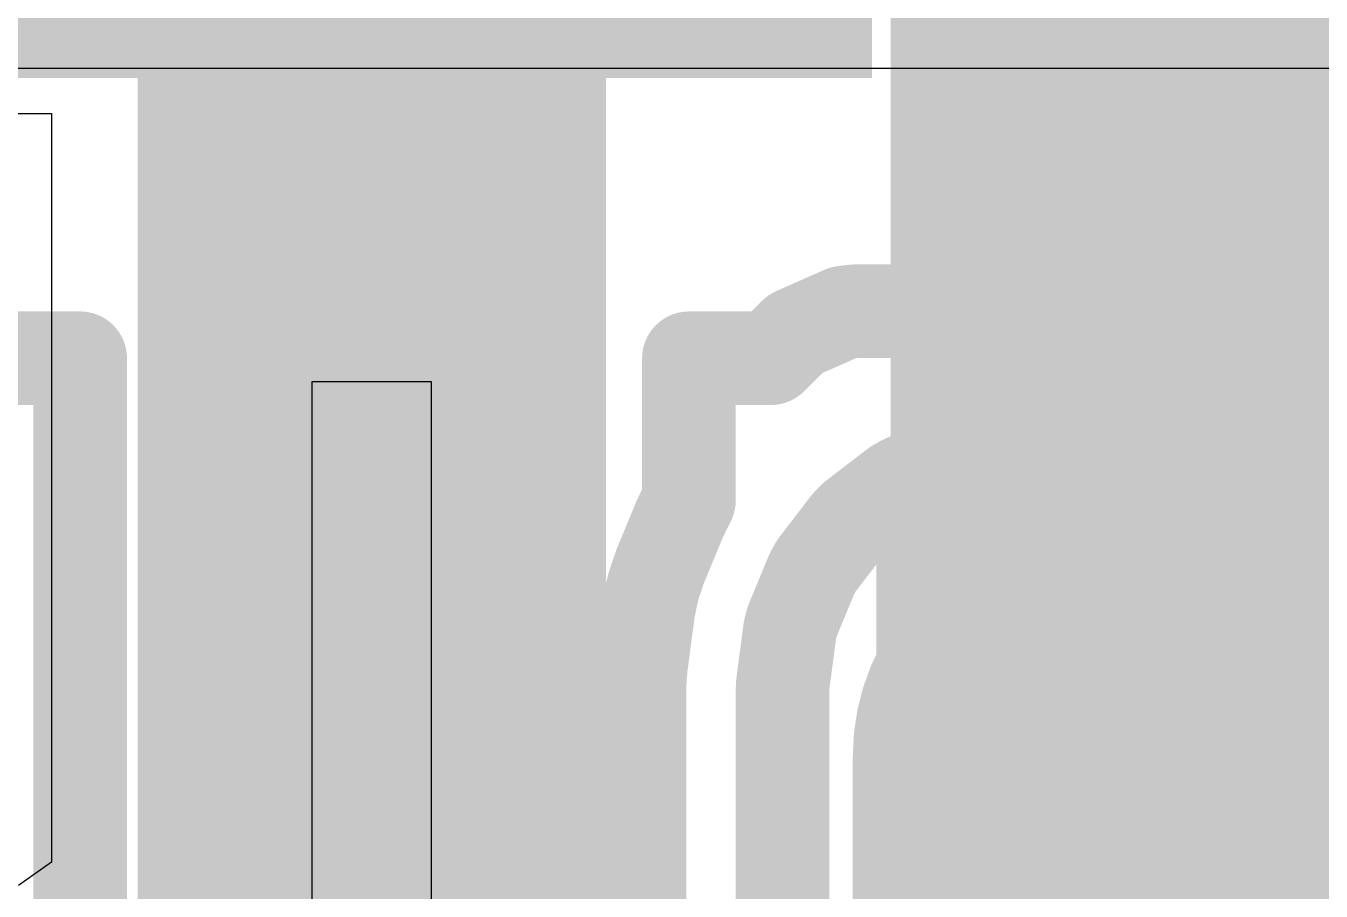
# Model space of a CAD drawing. Header units: inches. Extents: x 0 to 12.4, y -0.6 to 2.2.
# Drawn here: x 0.2268 to 0.3357, y 1.4125 to 1.4853 of the extents above; entities that cross this region are included whole.
import ezdxf

# ---------------------------------------------------------------- set-up
doc = ezdxf.new("R2010")
doc.units = ezdxf.units.IN
doc.header["$MEASUREMENT"] = 0
for name, color, linetype in [('Bottom Layer', 5, 'Continuous'), ('Dimension', 6, 'Continuous'), ('Top Layer', 1, 'Continuous'), ('Top Paste', 8, 'Continuous'), ('Top Solder', 216, 'Continuous')]:
    doc.layers.add(name, color=color, linetype=linetype)

# ---------------------------------------------------------------- blocks, each defined once
blk = doc.blocks.new('SOT_89_3_16')
at = {"layer": 'Top Layer'}
for points in [[(-0.0380512, 0.10423225), (0.0380512, 0.10423225), (0.0380512, -0.01505905), (-0.0380512, -0.01505905)], [(-0.0114173, -0.0105315), (0.0114173, -0.0105315), (0.0114173, -0.0786417), (-0.0114173, -0.0786417)], [(0.0476378, -0.0105315), (0.0704724, -0.0105315), (0.0704724, -0.0786417), (0.0476378, -0.0786417)]]:
    blk.add_hatch(color=1, dxfattribs=at).paths.add_polyline_path(points)
at = {"layer": 'Top Paste'}
for points in [[(-0.0380512, 0.10423225), (0.0380512, 0.10423225), (0.0380512, -0.01505905), (-0.0380512, -0.01505905)], [(-0.0114173, -0.0105315), (0.0114173, -0.0105315), (0.0114173, -0.0786417), (-0.0114173, -0.0786417)], [(0.0476378, -0.0105315), (0.0704724, -0.0105315), (0.0704724, -0.0786417), (0.0476378, -0.0786417)]]:
    blk.add_hatch(color=8, dxfattribs=at).paths.add_polyline_path(points)
at = {"layer": 'Top Solder'}
for points in [[(-0.0420512, 0.10823225), (0.0420512, 0.10823225), (0.0420512, -0.01905905), (-0.0420512, -0.01905905)], [(-0.0154173, -0.0065315), (0.0154173, -0.0065315), (0.0154173, -0.0826417), (-0.0154173, -0.0826417)], [(0.0436378, -0.0065315), (0.0744724, -0.0065315), (0.0744724, -0.0826417), (0.0436378, -0.0826417)]]:
    blk.add_hatch(color=216, dxfattribs=at).paths.add_polyline_path(points)

msp = doc.modelspace()

# ---------------------------------------------------------------- hatches: boundary and pattern name
at = {"layer": 'Dimension'}
msp.add_hatch(color=6, dxfattribs=at).paths.add_polyline_path([(0.29832095, 1.44948485), (0.33375405, 1.44948485), (0.33375405, 1.39830375), (0.29832095, 1.39830375)])
msp.add_hatch(color=6, dxfattribs=at).paths.add_polyline_path([(0.29832095, 1.44948485), (0.33375405, 1.44948485), (0.33375405, 1.39830375), (0.29832095, 1.39830375)])
at = {"layer": 'Top Layer'}
for points in [[(0.305, 1.432), (0.716, 1.432), (0.716, 1.491), (0.305, 1.491)], [(0.305, 1.303), (0.374, 1.303), (0.374, 1.491), (0.305, 1.491)]]:
    msp.add_hatch(color=1, dxfattribs=at).paths.add_polyline_path(points)

# ---------------------------------------------------------------- linework, layer by layer
at = {"layer": 'Bottom Layer'}
msp.add_line((0.05, 1.4817409), (0.4138629, 1.4817409), dxfattribs=at)
at = {"layer": 'Dimension'}
for points in [[(0.2917662, 1.4595232, 0.007874, 0.007874, 0), (0.295365, 1.4611122, 0.007874, 0.007874, 0)], [(0.295365, 1.4611122, 0.007874, 0.007874, 0), (0.2953651, 1.4611123, 0.007874, 0.007874, 0)], [(0.2953651, 1.4611123, 0.007874, 0.007874, 0), (0.2955655, 1.4612007, 0.007874, 0.007874, 0)], [(0.2955655, 1.4612007, 0.007874, 0.007874, 0), (0.295783, 1.461226, 0.007874, 0.007874, 0)], [(0.295783, 1.461226, 0.007874, 0.007874, 0), (0.2957832, 1.461226, 0.007874, 0.007874, 0)], [(0.2957832, 1.461226, 0.007874, 0.007874, 0), (0.2964707, 1.4613057, 0.007874, 0.007874, 0)], [(0.2964707, 1.4613057, 0.007874, 0.007874, 0), (0.296471, 1.4613058, 0.007874, 0.007874, 0)], [(0.296471, 1.4613058, 0.007874, 0.007874, 0), (0.2965547, 1.4613155, 0.007874, 0.007874, 0)], [(0.2965547, 1.4613155, 0.007874, 0.007874, 0), (0.2966385, 1.4613155, 0.007874, 0.007874, 0)], [(0.2966385, 1.4613155, 0.007874, 0.007874, 0), (0.2966392, 1.4613155, 0.007874, 0.007874, 0)], [(0.2966392, 1.4613155, 0.007874, 0.007874, 0), (0.3076576, 1.4613155, 0.007874, 0.007874, 0)], [(0.3076576, 1.4613155, 0.007874, 0.007874, 0), (0.3080377, 1.4613404, 0.007874, 0.007874, 0)], [(0.3080377, 1.4613404, 0.007874, 0.007874, 0), (0.3083479, 1.4613813, 0.007874, 0.007874, 0)], [(0.3083479, 1.4613813, 0.007874, 0.007874, 0), (0.308348, 1.4613813, 0.007874, 0.007874, 0)], [(0.308348, 1.4613813, 0.007874, 0.007874, 0), (0.3083728, 1.4613845, 0.007874, 0.007874, 0)], [(0.3083728, 1.4613845, 0.007874, 0.007874, 0), (0.3083947, 1.4613867, 0.007874, 0.007874, 0)], [(0.3083947, 1.4613867, 0.007874, 0.007874, 0), (0.3083968, 1.4613869, 0.007874, 0.007874, 0)], [(0.3083968, 1.4613869, 0.007874, 0.007874, 0), (0.3091341, 1.4614595, 0.007874, 0.007874, 0)], [(0.3091341, 1.4614595, 0.007874, 0.007874, 0), (0.309135, 1.4614596, 0.007874, 0.007874, 0)], [(0.309135, 1.4614596, 0.007874, 0.007874, 0), (0.3091563, 1.4614617, 0.007874, 0.007874, 0)], [(0.3091563, 1.4614617, 0.007874, 0.007874, 0), (0.3091776, 1.4614631, 0.007874, 0.007874, 0)], [(0.3091776, 1.4614631, 0.007874, 0.007874, 0), (0.3091783, 1.4614632, 0.007874, 0.007874, 0)], [(0.3091783, 1.4614632, 0.007874, 0.007874, 0), (0.3095133, 1.4614851, 0.007874, 0.007874, 0)], [(0.3095133, 1.4614851, 0.007874, 0.007874, 0), (0.309515, 1.4614852, 0.007874, 0.007874, 0)], [(0.309515, 1.4614852, 0.007874, 0.007874, 0), (0.3095366, 1.4614866, 0.007874, 0.007874, 0)], [(0.3095366, 1.4614866, 0.007874, 0.007874, 0), (0.3095585, 1.4614874, 0.007874, 0.007874, 0)], [(0.3095585, 1.4614874, 0.007874, 0.007874, 0), (0.3095607, 1.4614874, 0.007874, 0.007874, 0)], [(0.3095607, 1.4614874, 0.007874, 0.007874, 0), (0.3102983, 1.4615116, 0.007874, 0.007874, 0)], [(0.3102983, 1.4615116, 0.007874, 0.007874, 0), (0.3102996, 1.4615116, 0.007874, 0.007874, 0)], [(0.3102996, 1.4615116, 0.007874, 0.007874, 0), (0.310323, 1.4615124, 0.007874, 0.007874, 0)], [(0.310323, 1.4615124, 0.007874, 0.007874, 0), (0.4437993, 1.4615124, 0.007874, 0.007874, 0)], [(0.2226365, 1.4592233, 0.007874, 0.007874, 0), (0.224501, 1.4573588, 0.007874, 0.007874, 0)], [(0.2894639, 1.4573588, 0.007874, 0.007874, 0), (0.2913283, 1.4592233, 0.007874, 0.007874, 0)], [(0.2913283, 1.4592233, 0.007874, 0.007874, 0), (0.2913285, 1.4592234, 0.007874, 0.007874, 0)], [(0.2913285, 1.4592234, 0.007874, 0.007874, 0), (0.2915192, 1.4594142, 0.007874, 0.007874, 0)], [(0.2915192, 1.4594142, 0.007874, 0.007874, 0), (0.2917661, 1.4595232, 0.007874, 0.007874, 0)], [(0.2917661, 1.4595232, 0.007874, 0.007874, 0), (0.2917662, 1.4595232, 0.007874, 0.007874, 0)], [(0.224501, 1.4573588, 0.007874, 0.007874, 0), (0.2313919, 1.4573588, 0.007874, 0.007874, 0)], [(0.2313919, 1.4376738, 0.007874, 0.007874, 0), (0.2313919, 1.4573588, 0.007874, 0.007874, 0)], [(0.282573, 1.4453914, 0.007874, 0.007874, 0), (0.282573, 1.4573588, 0.007874, 0.007874, 0)], [(0.282573, 1.4573588, 0.007874, 0.007874, 0), (0.2894639, 1.4573588, 0.007874, 0.007874, 0)], [(0.3046829, 1.4486674, 0.007874, 0.007874, 0), (0.3054172, 1.4488641, 0.007874, 0.007874, 0)], [(0.3054172, 1.4488641, 0.007874, 0.007874, 0), (0.3099427, 1.4494599, 0.007874, 0.007874, 0)], [(0.3099427, 1.4494599, 0.007874, 0.007874, 0), (0.310323, 1.4494848, 0.007874, 0.007874, 0)], [(0.310323, 1.4494848, 0.007874, 0.007874, 0), (0.4437993, 1.4494848, 0.007874, 0.007874, 0)], [(0.3006437, 1.4469943, 0.007874, 0.007874, 0), (0.3046829, 1.4486674, 0.007874, 0.007874, 0)], [(0.2965167, 1.4439525, 0.007874, 0.007874, 0), (0.2999854, 1.4466142, 0.007874, 0.007874, 0)], [(0.2999854, 1.4466142, 0.007874, 0.007874, 0), (0.3006437, 1.4469943, 0.007874, 0.007874, 0)], [(0.2818466, 1.4439335, 0.007874, 0.007874, 0), (0.2825, 1.4452586, 0.007874, 0.007874, 0)], [(0.2825, 1.4452586, 0.007874, 0.007874, 0), (0.2825002, 1.4452591, 0.007874, 0.007874, 0)], [(0.2825002, 1.4452591, 0.007874, 0.007874, 0), (0.2825213, 1.4453017, 0.007874, 0.007874, 0)], [(0.2825213, 1.4453017, 0.007874, 0.007874, 0), (0.2825445, 1.445342, 0.007874, 0.007874, 0)], [(0.2825445, 1.445342, 0.007874, 0.007874, 0), (0.282545, 1.445343, 0.007874, 0.007874, 0)], [(0.282545, 1.445343, 0.007874, 0.007874, 0), (0.282573, 1.4453914, 0.007874, 0.007874, 0)], [(0.2801705, 1.4398952, 0.007874, 0.007874, 0), (0.2818074, 1.4438471, 0.007874, 0.007874, 0)], [(0.2818074, 1.4438471, 0.007874, 0.007874, 0), (0.2818078, 1.443848, 0.007874, 0.007874, 0)], [(0.2818078, 1.443848, 0.007874, 0.007874, 0), (0.2818255, 1.4438909, 0.007874, 0.007874, 0)], [(0.2818255, 1.4438909, 0.007874, 0.007874, 0), (0.2818463, 1.443933, 0.007874, 0.007874, 0)], [(0.2818463, 1.443933, 0.007874, 0.007874, 0), (0.2818466, 1.4439335, 0.007874, 0.007874, 0)], [(0.2933176, 1.4399465, 0.007874, 0.007874, 0), (0.2959793, 1.4434151, 0.007874, 0.007874, 0)], [(0.2959793, 1.4434151, 0.007874, 0.007874, 0), (0.2965167, 1.4439525, 0.007874, 0.007874, 0)], [(0.2569824, 1.3923982, 0.0393701, 0.0393701, 0), (0.2569824, 1.4273391, 0.0393701, 0.0393701, 0)], [(0.2796619, 1.4384065, 0.007874, 0.007874, 0), (0.2801372, 1.4398067, 0.007874, 0.007874, 0)], [(0.2801372, 1.4398067, 0.007874, 0.007874, 0), (0.2801376, 1.4398079, 0.007874, 0.007874, 0)], [(0.2801376, 1.4398079, 0.007874, 0.007874, 0), (0.2801524, 1.4398516, 0.007874, 0.007874, 0)], [(0.2801524, 1.4398516, 0.007874, 0.007874, 0), (0.2801701, 1.4398943, 0.007874, 0.007874, 0)], [(0.2801701, 1.4398943, 0.007874, 0.007874, 0), (0.2801705, 1.4398952, 0.007874, 0.007874, 0)], [(0.2912644, 1.4352489, 0.007874, 0.007874, 0), (0.2929376, 1.4392881, 0.007874, 0.007874, 0)], [(0.2929376, 1.4392881, 0.007874, 0.007874, 0), (0.2933176, 1.4399465, 0.007874, 0.007874, 0)], [(0.3160376, 1.3382643, 0.0393701, 0.0393701, 0), (0.3160376, 1.4238943, 0.0393701, 0.0393701, 0)], [(0.2794623, 1.4376735, 0.007874, 0.007874, 0), (0.2796344, 1.4383159, 0.007874, 0.007874, 0)], [(0.2796344, 1.4383159, 0.007874, 0.007874, 0), (0.2796346, 1.4383165, 0.007874, 0.007874, 0)], [(0.2796346, 1.4383165, 0.007874, 0.007874, 0), (0.2796467, 1.4383615, 0.007874, 0.007874, 0)], [(0.2796467, 1.4383615, 0.007874, 0.007874, 0), (0.2796615, 1.4384055, 0.007874, 0.007874, 0)], [(0.2796615, 1.4384055, 0.007874, 0.007874, 0), (0.2796619, 1.4384065, 0.007874, 0.007874, 0)], [(0.2313919, 1.4375782, 0.007874, 0.007874, 0), (0.2313919, 1.4376738, 0.007874, 0.007874, 0)], [(0.2313919, 1.3394396, 0.007874, 0.007874, 0), (0.2313919, 1.4375782, 0.007874, 0.007874, 0)], [(0.2791431, 1.4360845, 0.007874, 0.007874, 0), (0.2794402, 1.4375782, 0.007874, 0.007874, 0)], [(0.2794402, 1.4375782, 0.007874, 0.007874, 0), (0.2794405, 1.43758, 0.007874, 0.007874, 0)], [(0.2794405, 1.43758, 0.007874, 0.007874, 0), (0.2794406, 1.4375807, 0.007874, 0.007874, 0)], [(0.2794406, 1.4375807, 0.007874, 0.007874, 0), (0.2794499, 1.4376272, 0.007874, 0.007874, 0)], [(0.2794499, 1.4376272, 0.007874, 0.007874, 0), (0.279462, 1.4376726, 0.007874, 0.007874, 0)], [(0.279462, 1.4376726, 0.007874, 0.007874, 0), (0.2794623, 1.4376735, 0.007874, 0.007874, 0)], [(0.2785503, 1.4315822, 0.007874, 0.007874, 0), (0.2791369, 1.4360378, 0.007874, 0.007874, 0)], [(0.2791369, 1.4360378, 0.007874, 0.007874, 0), (0.279137, 1.4360388, 0.007874, 0.007874, 0)], [(0.279137, 1.4360388, 0.007874, 0.007874, 0), (0.2791431, 1.4360845, 0.007874, 0.007874, 0)], [(0.2910677, 1.4345146, 0.007874, 0.007874, 0), (0.2912644, 1.4352489, 0.007874, 0.007874, 0)], [(0.2904947, 1.4301623, 0.007874, 0.007874, 0), (0.2910677, 1.4345146, 0.007874, 0.007874, 0)], [(0.2784724, 1.4307995, 0.007874, 0.007874, 0), (0.278545, 1.431536, 0.007874, 0.007874, 0)], [(0.278545, 1.431536, 0.007874, 0.007874, 0), (0.2785452, 1.4315376, 0.007874, 0.007874, 0)], [(0.2785452, 1.4315376, 0.007874, 0.007874, 0), (0.2785473, 1.4315589, 0.007874, 0.007874, 0)], [(0.2785473, 1.4315589, 0.007874, 0.007874, 0), (0.2785501, 1.4315806, 0.007874, 0.007874, 0)], [(0.2785501, 1.4315806, 0.007874, 0.007874, 0), (0.2785503, 1.4315822, 0.007874, 0.007874, 0)], [(0.2784202, 1.4296335, 0.007874, 0.007874, 0), (0.2784444, 1.4303711, 0.007874, 0.007874, 0)], [(0.2784444, 1.4303733, 0.007874, 0.007874, 0), (0.2784452, 1.4303953, 0.007874, 0.007874, 0)], [(0.2784444, 1.4303711, 0.007874, 0.007874, 0), (0.2784444, 1.4303733, 0.007874, 0.007874, 0)], [(0.2784452, 1.4303953, 0.007874, 0.007874, 0), (0.2784466, 1.4304169, 0.007874, 0.007874, 0)], [(0.2784466, 1.4304169, 0.007874, 0.007874, 0), (0.2784467, 1.4304186, 0.007874, 0.007874, 0)], [(0.2784467, 1.4304186, 0.007874, 0.007874, 0), (0.2784685, 1.4307516, 0.007874, 0.007874, 0)], [(0.2784685, 1.4307517, 0.007874, 0.007874, 0), (0.2784701, 1.4307756, 0.007874, 0.007874, 0)], [(0.2784685, 1.4307516, 0.007874, 0.007874, 0), (0.2784685, 1.4307517, 0.007874, 0.007874, 0)], [(0.2784701, 1.4307756, 0.007874, 0.007874, 0), (0.2784722, 1.4307975, 0.007874, 0.007874, 0)], [(0.2784722, 1.4307975, 0.007874, 0.007874, 0), (0.2784724, 1.4307995, 0.007874, 0.007874, 0)], [(0.2784194, 1.4296088, 0.007874, 0.007874, 0), (0.2784202, 1.4296322, 0.007874, 0.007874, 0)], [(0.2784194, 1.4063687, 0.007874, 0.007874, 0), (0.2784194, 1.4296088, 0.007874, 0.007874, 0)], [(0.2784202, 1.4296322, 0.007874, 0.007874, 0), (0.2784202, 1.4296335, 0.007874, 0.007874, 0)], [(0.290447, 1.4296088, 0.007874, 0.007874, 0), (0.2904719, 1.4299891, 0.007874, 0.007874, 0)], [(0.290447, 1.4063687, 0.007874, 0.007874, 0), (0.290447, 1.4296088, 0.007874, 0.007874, 0)], [(0.2904719, 1.4299891, 0.007874, 0.007874, 0), (0.2904947, 1.4301623, 0.007874, 0.007874, 0)]]:
    msp.add_lwpolyline(points, format="xyseb", dxfattribs=at)
for points in [[(0.2933965, 1.4611122, 0.003937, 0.003937, 1), (0.2973335, 1.4611122, 0.003937, 0.003937, 1)], [(0.2933965, 1.4611122, 0.003937, 0.003937, 1), (0.2973335, 1.4611122, 0.003937, 0.003937, 1)], [(0.2933966, 1.4611123, 0.003937, 0.003937, 1), (0.2973336, 1.4611123, 0.003937, 0.003937, 1)], [(0.2933966, 1.4611123, 0.003937, 0.003937, 1), (0.2973336, 1.4611123, 0.003937, 0.003937, 1)], [(0.293597, 1.4612007, 0.003937, 0.003937, 1), (0.297534, 1.4612007, 0.003937, 0.003937, 1)], [(0.293597, 1.4612007, 0.003937, 0.003937, 1), (0.297534, 1.4612007, 0.003937, 0.003937, 1)], [(0.2938145, 1.461226, 0.003937, 0.003937, 1), (0.2977515, 1.461226, 0.003937, 0.003937, 1)], [(0.2938145, 1.461226, 0.003937, 0.003937, 1), (0.2977515, 1.461226, 0.003937, 0.003937, 1)], [(0.2938147, 1.461226, 0.003937, 0.003937, 1), (0.2977517, 1.461226, 0.003937, 0.003937, 1)], [(0.2938147, 1.461226, 0.003937, 0.003937, 1), (0.2977517, 1.461226, 0.003937, 0.003937, 1)], [(0.2945022, 1.4613057, 0.003937, 0.003937, 1), (0.2984392, 1.4613057, 0.003937, 0.003937, 1)], [(0.2945022, 1.4613057, 0.003937, 0.003937, 1), (0.2984392, 1.4613057, 0.003937, 0.003937, 1)], [(0.2945025, 1.4613058, 0.003937, 0.003937, 1), (0.2984395, 1.4613058, 0.003937, 0.003937, 1)], [(0.2945025, 1.4613058, 0.003937, 0.003937, 1), (0.2984395, 1.4613058, 0.003937, 0.003937, 1)], [(0.2945862, 1.4613155, 0.003937, 0.003937, 1), (0.2985232, 1.4613155, 0.003937, 0.003937, 1)], [(0.2945862, 1.4613155, 0.003937, 0.003937, 1), (0.2985232, 1.4613155, 0.003937, 0.003937, 1)], [(0.29467, 1.4613155, 0.003937, 0.003937, 1), (0.298607, 1.4613155, 0.003937, 0.003937, 1)], [(0.29467, 1.4613155, 0.003937, 0.003937, 1), (0.298607, 1.4613155, 0.003937, 0.003937, 1)], [(0.2946707, 1.4613155, 0.003937, 0.003937, 1), (0.2986077, 1.4613155, 0.003937, 0.003937, 1)], [(0.2946707, 1.4613155, 0.003937, 0.003937, 1), (0.2986077, 1.4613155, 0.003937, 0.003937, 1)], [(0.3056891, 1.4613155, 0.003937, 0.003937, 1), (0.3096261, 1.4613155, 0.003937, 0.003937, 1)], [(0.3056891, 1.4613155, 0.003937, 0.003937, 1), (0.3096261, 1.4613155, 0.003937, 0.003937, 1)], [(0.3060692, 1.4613404, 0.003937, 0.003937, 1), (0.3100062, 1.4613404, 0.003937, 0.003937, 1)], [(0.3060692, 1.4613404, 0.003937, 0.003937, 1), (0.3100062, 1.4613404, 0.003937, 0.003937, 1)], [(0.3063794, 1.4613813, 0.003937, 0.003937, 1), (0.3103164, 1.4613813, 0.003937, 0.003937, 1)], [(0.3063794, 1.4613813, 0.003937, 0.003937, 1), (0.3103164, 1.4613813, 0.003937, 0.003937, 1)], [(0.3063795, 1.4613813, 0.003937, 0.003937, 1), (0.3103165, 1.4613813, 0.003937, 0.003937, 1)], [(0.3063795, 1.4613813, 0.003937, 0.003937, 1), (0.3103165, 1.4613813, 0.003937, 0.003937, 1)], [(0.3064043, 1.4613845, 0.003937, 0.003937, 1), (0.3103413, 1.4613845, 0.003937, 0.003937, 1)], [(0.3064043, 1.4613845, 0.003937, 0.003937, 1), (0.3103413, 1.4613845, 0.003937, 0.003937, 1)], [(0.3064262, 1.4613867, 0.003937, 0.003937, 1), (0.3103632, 1.4613867, 0.003937, 0.003937, 1)], [(0.3064262, 1.4613867, 0.003937, 0.003937, 1), (0.3103632, 1.4613867, 0.003937, 0.003937, 1)], [(0.3064283, 1.4613869, 0.003937, 0.003937, 1), (0.3103653, 1.4613869, 0.003937, 0.003937, 1)], [(0.3064283, 1.4613869, 0.003937, 0.003937, 1), (0.3103653, 1.4613869, 0.003937, 0.003937, 1)], [(0.3071656, 1.4614595, 0.003937, 0.003937, 1), (0.3111026, 1.4614595, 0.003937, 0.003937, 1)], [(0.3071656, 1.4614595, 0.003937, 0.003937, 1), (0.3111026, 1.4614595, 0.003937, 0.003937, 1)], [(0.3071665, 1.4614596, 0.003937, 0.003937, 1), (0.3111035, 1.4614596, 0.003937, 0.003937, 1)], [(0.3071665, 1.4614596, 0.003937, 0.003937, 1), (0.3111035, 1.4614596, 0.003937, 0.003937, 1)], [(0.3071878, 1.4614617, 0.003937, 0.003937, 1), (0.3111248, 1.4614617, 0.003937, 0.003937, 1)], [(0.3071878, 1.4614617, 0.003937, 0.003937, 1), (0.3111248, 1.4614617, 0.003937, 0.003937, 1)], [(0.3072091, 1.4614631, 0.003937, 0.003937, 1), (0.3111461, 1.4614631, 0.003937, 0.003937, 1)], [(0.3072091, 1.4614631, 0.003937, 0.003937, 1), (0.3111461, 1.4614631, 0.003937, 0.003937, 1)], [(0.3072098, 1.4614632, 0.003937, 0.003937, 1), (0.3111468, 1.4614632, 0.003937, 0.003937, 1)], [(0.3072098, 1.4614632, 0.003937, 0.003937, 1), (0.3111468, 1.4614632, 0.003937, 0.003937, 1)], [(0.3075448, 1.4614851, 0.003937, 0.003937, 1), (0.3114818, 1.4614851, 0.003937, 0.003937, 1)], [(0.3075448, 1.4614851, 0.003937, 0.003937, 1), (0.3114818, 1.4614851, 0.003937, 0.003937, 1)], [(0.3075465, 1.4614852, 0.003937, 0.003937, 1), (0.3114835, 1.4614852, 0.003937, 0.003937, 1)], [(0.3075465, 1.4614852, 0.003937, 0.003937, 1), (0.3114835, 1.4614852, 0.003937, 0.003937, 1)], [(0.3075681, 1.4614866, 0.003937, 0.003937, 1), (0.3115051, 1.4614866, 0.003937, 0.003937, 1)], [(0.3075681, 1.4614866, 0.003937, 0.003937, 1), (0.3115051, 1.4614866, 0.003937, 0.003937, 1)], [(0.30759, 1.4614874, 0.003937, 0.003937, 1), (0.311527, 1.4614874, 0.003937, 0.003937, 1)], [(0.30759, 1.4614874, 0.003937, 0.003937, 1), (0.311527, 1.4614874, 0.003937, 0.003937, 1)], [(0.3075922, 1.4614874, 0.003937, 0.003937, 1), (0.3115292, 1.4614874, 0.003937, 0.003937, 1)], [(0.3075922, 1.4614874, 0.003937, 0.003937, 1), (0.3115292, 1.4614874, 0.003937, 0.003937, 1)], [(0.3083298, 1.4615116, 0.003937, 0.003937, 1), (0.3122668, 1.4615116, 0.003937, 0.003937, 1)], [(0.3083298, 1.4615116, 0.003937, 0.003937, 1), (0.3122668, 1.4615116, 0.003937, 0.003937, 1)], [(0.3083311, 1.4615116, 0.003937, 0.003937, 1), (0.3122681, 1.4615116, 0.003937, 0.003937, 1)], [(0.3083311, 1.4615116, 0.003937, 0.003937, 1), (0.3122681, 1.4615116, 0.003937, 0.003937, 1)], [(0.3083545, 1.4615124, 0.003937, 0.003937, 1), (0.3122915, 1.4615124, 0.003937, 0.003937, 1)], [(0.3083545, 1.4615124, 0.003937, 0.003937, 1), (0.3122915, 1.4615124, 0.003937, 0.003937, 1)], [(0.2893598, 1.4592233, 0.003937, 0.003937, 1), (0.2932968, 1.4592233, 0.003937, 0.003937, 1)], [(0.2893598, 1.4592233, 0.003937, 0.003937, 1), (0.2932968, 1.4592233, 0.003937, 0.003937, 1)], [(0.28936, 1.4592234, 0.003937, 0.003937, 1), (0.293297, 1.4592234, 0.003937, 0.003937, 1)], [(0.28936, 1.4592234, 0.003937, 0.003937, 1), (0.293297, 1.4592234, 0.003937, 0.003937, 1)], [(0.2895507, 1.4594142, 0.003937, 0.003937, 1), (0.2934877, 1.4594142, 0.003937, 0.003937, 1)], [(0.2895507, 1.4594142, 0.003937, 0.003937, 1), (0.2934877, 1.4594142, 0.003937, 0.003937, 1)], [(0.2897976, 1.4595232, 0.003937, 0.003937, 1), (0.2937346, 1.4595232, 0.003937, 0.003937, 1)], [(0.2897976, 1.4595232, 0.003937, 0.003937, 1), (0.2937346, 1.4595232, 0.003937, 0.003937, 1)], [(0.2897977, 1.4595232, 0.003937, 0.003937, 1), (0.2937347, 1.4595232, 0.003937, 0.003937, 1)], [(0.2897977, 1.4595232, 0.003937, 0.003937, 1), (0.2937347, 1.4595232, 0.003937, 0.003937, 1)], [(0.2225325, 1.4573588, 0.003937, 0.003937, 1), (0.2264695, 1.4573588, 0.003937, 0.003937, 1)], [(0.2225325, 1.4573588, 0.003937, 0.003937, 1), (0.2264695, 1.4573588, 0.003937, 0.003937, 1)], [(0.2294234, 1.4573588, 0.003937, 0.003937, 1), (0.2333604, 1.4573588, 0.003937, 0.003937, 1)], [(0.2294234, 1.4573588, 0.003937, 0.003937, 1), (0.2333604, 1.4573588, 0.003937, 0.003937, 1)], [(0.2806045, 1.4573588, 0.003937, 0.003937, 1), (0.2845415, 1.4573588, 0.003937, 0.003937, 1)], [(0.2806045, 1.4573588, 0.003937, 0.003937, 1), (0.2845415, 1.4573588, 0.003937, 0.003937, 1)], [(0.2874954, 1.4573588, 0.003937, 0.003937, 1), (0.2914324, 1.4573588, 0.003937, 0.003937, 1)], [(0.2874954, 1.4573588, 0.003937, 0.003937, 1), (0.2914324, 1.4573588, 0.003937, 0.003937, 1)], [(0.3034487, 1.4488641, 0.003937, 0.003937, 1), (0.3073857, 1.4488641, 0.003937, 0.003937, 1)], [(0.3034487, 1.4488641, 0.003937, 0.003937, 1), (0.3073857, 1.4488641, 0.003937, 0.003937, 1)], [(0.3079742, 1.4494599, 0.003937, 0.003937, 1), (0.3119112, 1.4494599, 0.003937, 0.003937, 1)], [(0.3079742, 1.4494599, 0.003937, 0.003937, 1), (0.3119112, 1.4494599, 0.003937, 0.003937, 1)], [(0.3083545, 1.4494848, 0.003937, 0.003937, 1), (0.3122915, 1.4494848, 0.003937, 0.003937, 1)], [(0.3083545, 1.4494848, 0.003937, 0.003937, 1), (0.3122915, 1.4494848, 0.003937, 0.003937, 1)], [(0.3027144, 1.4486674, 0.003937, 0.003937, 1), (0.3066514, 1.4486674, 0.003937, 0.003937, 1)], [(0.3027144, 1.4486674, 0.003937, 0.003937, 1), (0.3066514, 1.4486674, 0.003937, 0.003937, 1)], [(0.2980169, 1.4466142, 0.003937, 0.003937, 1), (0.3019539, 1.4466142, 0.003937, 0.003937, 1)], [(0.2980169, 1.4466142, 0.003937, 0.003937, 1), (0.3019539, 1.4466142, 0.003937, 0.003937, 1)], [(0.2986752, 1.4469943, 0.003937, 0.003937, 1), (0.3026122, 1.4469943, 0.003937, 0.003937, 1)], [(0.2986752, 1.4469943, 0.003937, 0.003937, 1), (0.3026122, 1.4469943, 0.003937, 0.003937, 1)], [(0.2805315, 1.4452586, 0.003937, 0.003937, 1), (0.2844685, 1.4452586, 0.003937, 0.003937, 1)], [(0.2805315, 1.4452586, 0.003937, 0.003937, 1), (0.2844685, 1.4452586, 0.003937, 0.003937, 1)], [(0.2805317, 1.4452591, 0.003937, 0.003937, 1), (0.2844687, 1.4452591, 0.003937, 0.003937, 1)], [(0.2805317, 1.4452591, 0.003937, 0.003937, 1), (0.2844687, 1.4452591, 0.003937, 0.003937, 1)], [(0.2805528, 1.4453017, 0.003937, 0.003937, 1), (0.2844898, 1.4453017, 0.003937, 0.003937, 1)], [(0.2805528, 1.4453017, 0.003937, 0.003937, 1), (0.2844898, 1.4453017, 0.003937, 0.003937, 1)], [(0.280576, 1.445342, 0.003937, 0.003937, 1), (0.284513, 1.445342, 0.003937, 0.003937, 1)], [(0.280576, 1.445342, 0.003937, 0.003937, 1), (0.284513, 1.445342, 0.003937, 0.003937, 1)], [(0.2805765, 1.445343, 0.003937, 0.003937, 1), (0.2845135, 1.445343, 0.003937, 0.003937, 1)], [(0.2805765, 1.445343, 0.003937, 0.003937, 1), (0.2845135, 1.445343, 0.003937, 0.003937, 1)], [(0.2806045, 1.4453914, 0.003937, 0.003937, 1), (0.2845415, 1.4453914, 0.003937, 0.003937, 1)], [(0.2806045, 1.4453914, 0.003937, 0.003937, 1), (0.2845415, 1.4453914, 0.003937, 0.003937, 1)], [(0.2798389, 1.4438471, 0.003937, 0.003937, 1), (0.2837759, 1.4438471, 0.003937, 0.003937, 1)], [(0.2798389, 1.4438471, 0.003937, 0.003937, 1), (0.2837759, 1.4438471, 0.003937, 0.003937, 1)], [(0.2798393, 1.443848, 0.003937, 0.003937, 1), (0.2837763, 1.443848, 0.003937, 0.003937, 1)], [(0.2798393, 1.443848, 0.003937, 0.003937, 1), (0.2837763, 1.443848, 0.003937, 0.003937, 1)], [(0.279857, 1.4438909, 0.003937, 0.003937, 1), (0.283794, 1.4438909, 0.003937, 0.003937, 1)], [(0.279857, 1.4438909, 0.003937, 0.003937, 1), (0.283794, 1.4438909, 0.003937, 0.003937, 1)], [(0.2798778, 1.443933, 0.003937, 0.003937, 1), (0.2838148, 1.443933, 0.003937, 0.003937, 1)], [(0.2798778, 1.443933, 0.003937, 0.003937, 1), (0.2838148, 1.443933, 0.003937, 0.003937, 1)], [(0.2798781, 1.4439335, 0.003937, 0.003937, 1), (0.2838151, 1.4439335, 0.003937, 0.003937, 1)], [(0.2798781, 1.4439335, 0.003937, 0.003937, 1), (0.2838151, 1.4439335, 0.003937, 0.003937, 1)], [(0.2940108, 1.4434151, 0.003937, 0.003937, 1), (0.2979478, 1.4434151, 0.003937, 0.003937, 1)], [(0.2940108, 1.4434151, 0.003937, 0.003937, 1), (0.2979478, 1.4434151, 0.003937, 0.003937, 1)], [(0.2945482, 1.4439525, 0.003937, 0.003937, 1), (0.2984852, 1.4439525, 0.003937, 0.003937, 1)], [(0.2945482, 1.4439525, 0.003937, 0.003937, 1), (0.2984852, 1.4439525, 0.003937, 0.003937, 1)], [(0.2471399, 1.4273391, 0.019685, 0.019685, 1), (0.2668249, 1.4273391, 0.019685, 0.019685, 1)], [(0.2781687, 1.4398067, 0.003937, 0.003937, 1), (0.2821057, 1.4398067, 0.003937, 0.003937, 1)], [(0.2781687, 1.4398067, 0.003937, 0.003937, 1), (0.2821057, 1.4398067, 0.003937, 0.003937, 1)], [(0.2781691, 1.4398079, 0.003937, 0.003937, 1), (0.2821061, 1.4398079, 0.003937, 0.003937, 1)], [(0.2781691, 1.4398079, 0.003937, 0.003937, 1), (0.2821061, 1.4398079, 0.003937, 0.003937, 1)], [(0.2781839, 1.4398516, 0.003937, 0.003937, 1), (0.2821209, 1.4398516, 0.003937, 0.003937, 1)], [(0.2781839, 1.4398516, 0.003937, 0.003937, 1), (0.2821209, 1.4398516, 0.003937, 0.003937, 1)], [(0.2782016, 1.4398943, 0.003937, 0.003937, 1), (0.2821386, 1.4398943, 0.003937, 0.003937, 1)], [(0.2782016, 1.4398943, 0.003937, 0.003937, 1), (0.2821386, 1.4398943, 0.003937, 0.003937, 1)], [(0.278202, 1.4398952, 0.003937, 0.003937, 1), (0.282139, 1.4398952, 0.003937, 0.003937, 1)], [(0.278202, 1.4398952, 0.003937, 0.003937, 1), (0.282139, 1.4398952, 0.003937, 0.003937, 1)], [(0.2909691, 1.4392881, 0.003937, 0.003937, 1), (0.2949061, 1.4392881, 0.003937, 0.003937, 1)], [(0.2909691, 1.4392881, 0.003937, 0.003937, 1), (0.2949061, 1.4392881, 0.003937, 0.003937, 1)], [(0.2913491, 1.4399465, 0.003937, 0.003937, 1), (0.2952861, 1.4399465, 0.003937, 0.003937, 1)], [(0.2913491, 1.4399465, 0.003937, 0.003937, 1), (0.2952861, 1.4399465, 0.003937, 0.003937, 1)], [(0.3061951, 1.4238943, 0.019685, 0.019685, 1), (0.3258801, 1.4238943, 0.019685, 0.019685, 1)], [(0.2776659, 1.4383159, 0.003937, 0.003937, 1), (0.2816029, 1.4383159, 0.003937, 0.003937, 1)], [(0.2776659, 1.4383159, 0.003937, 0.003937, 1), (0.2816029, 1.4383159, 0.003937, 0.003937, 1)], [(0.2776661, 1.4383165, 0.003937, 0.003937, 1), (0.2816031, 1.4383165, 0.003937, 0.003937, 1)], [(0.2776661, 1.4383165, 0.003937, 0.003937, 1), (0.2816031, 1.4383165, 0.003937, 0.003937, 1)], [(0.2776782, 1.4383615, 0.003937, 0.003937, 1), (0.2816152, 1.4383615, 0.003937, 0.003937, 1)], [(0.2776782, 1.4383615, 0.003937, 0.003937, 1), (0.2816152, 1.4383615, 0.003937, 0.003937, 1)], [(0.277693, 1.4384055, 0.003937, 0.003937, 1), (0.28163, 1.4384055, 0.003937, 0.003937, 1)], [(0.277693, 1.4384055, 0.003937, 0.003937, 1), (0.28163, 1.4384055, 0.003937, 0.003937, 1)], [(0.2776934, 1.4384065, 0.003937, 0.003937, 1), (0.2816304, 1.4384065, 0.003937, 0.003937, 1)], [(0.2776934, 1.4384065, 0.003937, 0.003937, 1), (0.2816304, 1.4384065, 0.003937, 0.003937, 1)], [(0.2294234, 1.4376738, 0.003937, 0.003937, 1), (0.2333604, 1.4376738, 0.003937, 0.003937, 1)], [(0.2294234, 1.4376738, 0.003937, 0.003937, 1), (0.2333604, 1.4376738, 0.003937, 0.003937, 1)], [(0.2294234, 1.4375782, 0.003937, 0.003937, 1), (0.2333604, 1.4375782, 0.003937, 0.003937, 1)], [(0.2294234, 1.4375782, 0.003937, 0.003937, 1), (0.2333604, 1.4375782, 0.003937, 0.003937, 1)], [(0.2774717, 1.4375782, 0.003937, 0.003937, 1), (0.2814087, 1.4375782, 0.003937, 0.003937, 1)], [(0.2774717, 1.4375782, 0.003937, 0.003937, 1), (0.2814087, 1.4375782, 0.003937, 0.003937, 1)], [(0.277472, 1.43758, 0.003937, 0.003937, 1), (0.281409, 1.43758, 0.003937, 0.003937, 1)], [(0.277472, 1.43758, 0.003937, 0.003937, 1), (0.281409, 1.43758, 0.003937, 0.003937, 1)], [(0.2774721, 1.4375807, 0.003937, 0.003937, 1), (0.2814091, 1.4375807, 0.003937, 0.003937, 1)], [(0.2774721, 1.4375807, 0.003937, 0.003937, 1), (0.2814091, 1.4375807, 0.003937, 0.003937, 1)], [(0.2774814, 1.4376272, 0.003937, 0.003937, 1), (0.2814184, 1.4376272, 0.003937, 0.003937, 1)], [(0.2774814, 1.4376272, 0.003937, 0.003937, 1), (0.2814184, 1.4376272, 0.003937, 0.003937, 1)], [(0.2774935, 1.4376726, 0.003937, 0.003937, 1), (0.2814305, 1.4376726, 0.003937, 0.003937, 1)], [(0.2774935, 1.4376726, 0.003937, 0.003937, 1), (0.2814305, 1.4376726, 0.003937, 0.003937, 1)], [(0.2774938, 1.4376735, 0.003937, 0.003937, 1), (0.2814308, 1.4376735, 0.003937, 0.003937, 1)], [(0.2774938, 1.4376735, 0.003937, 0.003937, 1), (0.2814308, 1.4376735, 0.003937, 0.003937, 1)], [(0.2771684, 1.4360378, 0.003937, 0.003937, 1), (0.2811054, 1.4360378, 0.003937, 0.003937, 1)], [(0.2771684, 1.4360378, 0.003937, 0.003937, 1), (0.2811054, 1.4360378, 0.003937, 0.003937, 1)], [(0.2771685, 1.4360388, 0.003937, 0.003937, 1), (0.2811055, 1.4360388, 0.003937, 0.003937, 1)], [(0.2771685, 1.4360388, 0.003937, 0.003937, 1), (0.2811055, 1.4360388, 0.003937, 0.003937, 1)], [(0.2771746, 1.4360845, 0.003937, 0.003937, 1), (0.2811116, 1.4360845, 0.003937, 0.003937, 1)], [(0.2771746, 1.4360845, 0.003937, 0.003937, 1), (0.2811116, 1.4360845, 0.003937, 0.003937, 1)], [(0.2892959, 1.4352489, 0.003937, 0.003937, 1), (0.2932329, 1.4352489, 0.003937, 0.003937, 1)], [(0.2892959, 1.4352489, 0.003937, 0.003937, 1), (0.2932329, 1.4352489, 0.003937, 0.003937, 1)], [(0.2890992, 1.4345146, 0.003937, 0.003937, 1), (0.2930362, 1.4345146, 0.003937, 0.003937, 1)], [(0.2890992, 1.4345146, 0.003937, 0.003937, 1), (0.2930362, 1.4345146, 0.003937, 0.003937, 1)], [(0.2765765, 1.431536, 0.003937, 0.003937, 1), (0.2805135, 1.431536, 0.003937, 0.003937, 1)], [(0.2765765, 1.431536, 0.003937, 0.003937, 1), (0.2805135, 1.431536, 0.003937, 0.003937, 1)], [(0.2765767, 1.4315376, 0.003937, 0.003937, 1), (0.2805137, 1.4315376, 0.003937, 0.003937, 1)], [(0.2765767, 1.4315376, 0.003937, 0.003937, 1), (0.2805137, 1.4315376, 0.003937, 0.003937, 1)], [(0.2765788, 1.4315589, 0.003937, 0.003937, 1), (0.2805158, 1.4315589, 0.003937, 0.003937, 1)], [(0.2765788, 1.4315589, 0.003937, 0.003937, 1), (0.2805158, 1.4315589, 0.003937, 0.003937, 1)], [(0.2765816, 1.4315806, 0.003937, 0.003937, 1), (0.2805186, 1.4315806, 0.003937, 0.003937, 1)], [(0.2765816, 1.4315806, 0.003937, 0.003937, 1), (0.2805186, 1.4315806, 0.003937, 0.003937, 1)], [(0.2765818, 1.4315822, 0.003937, 0.003937, 1), (0.2805188, 1.4315822, 0.003937, 0.003937, 1)], [(0.2765818, 1.4315822, 0.003937, 0.003937, 1), (0.2805188, 1.4315822, 0.003937, 0.003937, 1)], [(0.2764759, 1.4303733, 0.003937, 0.003937, 1), (0.2804129, 1.4303733, 0.003937, 0.003937, 1)], [(0.2764759, 1.4303733, 0.003937, 0.003937, 1), (0.2804129, 1.4303733, 0.003937, 0.003937, 1)], [(0.2764759, 1.4303711, 0.003937, 0.003937, 1), (0.2804129, 1.4303711, 0.003937, 0.003937, 1)], [(0.2764759, 1.4303711, 0.003937, 0.003937, 1), (0.2804129, 1.4303711, 0.003937, 0.003937, 1)], [(0.2764767, 1.4303953, 0.003937, 0.003937, 1), (0.2804137, 1.4303953, 0.003937, 0.003937, 1)], [(0.2764767, 1.4303953, 0.003937, 0.003937, 1), (0.2804137, 1.4303953, 0.003937, 0.003937, 1)], [(0.2764781, 1.4304169, 0.003937, 0.003937, 1), (0.2804151, 1.4304169, 0.003937, 0.003937, 1)], [(0.2764781, 1.4304169, 0.003937, 0.003937, 1), (0.2804151, 1.4304169, 0.003937, 0.003937, 1)], [(0.2764782, 1.4304186, 0.003937, 0.003937, 1), (0.2804152, 1.4304186, 0.003937, 0.003937, 1)], [(0.2764782, 1.4304186, 0.003937, 0.003937, 1), (0.2804152, 1.4304186, 0.003937, 0.003937, 1)], [(0.2765, 1.4307517, 0.003937, 0.003937, 1), (0.280437, 1.4307517, 0.003937, 0.003937, 1)], [(0.2765, 1.4307517, 0.003937, 0.003937, 1), (0.280437, 1.4307517, 0.003937, 0.003937, 1)], [(0.2765, 1.4307516, 0.003937, 0.003937, 1), (0.280437, 1.4307516, 0.003937, 0.003937, 1)], [(0.2765, 1.4307516, 0.003937, 0.003937, 1), (0.280437, 1.4307516, 0.003937, 0.003937, 1)], [(0.2765016, 1.4307756, 0.003937, 0.003937, 1), (0.2804386, 1.4307756, 0.003937, 0.003937, 1)], [(0.2765016, 1.4307756, 0.003937, 0.003937, 1), (0.2804386, 1.4307756, 0.003937, 0.003937, 1)], [(0.2765037, 1.4307975, 0.003937, 0.003937, 1), (0.2804407, 1.4307975, 0.003937, 0.003937, 1)], [(0.2765037, 1.4307975, 0.003937, 0.003937, 1), (0.2804407, 1.4307975, 0.003937, 0.003937, 1)], [(0.2765039, 1.4307995, 0.003937, 0.003937, 1), (0.2804409, 1.4307995, 0.003937, 0.003937, 1)], [(0.2765039, 1.4307995, 0.003937, 0.003937, 1), (0.2804409, 1.4307995, 0.003937, 0.003937, 1)], [(0.2764509, 1.4296088, 0.003937, 0.003937, 1), (0.2803879, 1.4296088, 0.003937, 0.003937, 1)], [(0.2764509, 1.4296088, 0.003937, 0.003937, 1), (0.2803879, 1.4296088, 0.003937, 0.003937, 1)], [(0.2764517, 1.4296335, 0.003937, 0.003937, 1), (0.2803887, 1.4296335, 0.003937, 0.003937, 1)], [(0.2764517, 1.4296335, 0.003937, 0.003937, 1), (0.2803887, 1.4296335, 0.003937, 0.003937, 1)], [(0.2764517, 1.4296322, 0.003937, 0.003937, 1), (0.2803887, 1.4296322, 0.003937, 0.003937, 1)], [(0.2764517, 1.4296322, 0.003937, 0.003937, 1), (0.2803887, 1.4296322, 0.003937, 0.003937, 1)], [(0.2884785, 1.4296088, 0.003937, 0.003937, 1), (0.2924155, 1.4296088, 0.003937, 0.003937, 1)], [(0.2884785, 1.4296088, 0.003937, 0.003937, 1), (0.2924155, 1.4296088, 0.003937, 0.003937, 1)], [(0.2885034, 1.4299891, 0.003937, 0.003937, 1), (0.2924404, 1.4299891, 0.003937, 0.003937, 1)], [(0.2885034, 1.4299891, 0.003937, 0.003937, 1), (0.2924404, 1.4299891, 0.003937, 0.003937, 1)], [(0.2885262, 1.4301623, 0.003937, 0.003937, 1), (0.2924632, 1.4301623, 0.003937, 0.003937, 1)], [(0.2885262, 1.4301623, 0.003937, 0.003937, 1), (0.2924632, 1.4301623, 0.003937, 0.003937, 1)]]:
    msp.add_lwpolyline(points, format="xyseb", close=True, dxfattribs=at)
at = {"layer": 'Top Layer'}
for p, q in [((0.2182677, 1.477941), (0.2289902, 1.477941)), ((0.2289902, 1.477941), (0.2289902, 1.4554134)), ((0.2289902, 1.4554134), (0.2289902, 1.4149863)), ((0.2509055, 1.4113583), (0.2509055, 1.4554134)), ((0.2509055, 1.4554134), (0.2609055, 1.4554134)), ((0.2609055, 1.4554134), (0.2609055, 1.4113583)), ((0.2289902, 1.4149863), (0.2261936, 1.4130083))]:
    msp.add_line(p, q, dxfattribs=at)
for points in [[(0.2559055, 1.4554134, 0.0393701, 0.0393701, 0), (0.2559055, 1.5445866, 0.0393701, 0.0393701, 0)], [(0.2559055, 1.3519055, 0.0393701, 0.0393701, 0), (0.2559055, 1.4554134, 0.0393701, 0.0393701, 0)]]:
    msp.add_lwpolyline(points, format="xyseb", dxfattribs=at)
msp.add_lwpolyline([(0.246063, 1.4554134, 0.019685, 0.019685, 1), (0.265748, 1.4554134, 0.019685, 0.019685, 1)], format="xyseb", close=True, dxfattribs=at)
msp.add_lwpolyline([(0.246063, 1.4554134, 0.019685, 0.019685, 1), (0.265748, 1.4554134, 0.019685, 0.019685, 1)], format="xyseb", close=True, dxfattribs=at)

# ---------------------------------------------------------------- block references
msp.add_blockref('SOT_89_3_16', (0.2559055, 1.5))

doc.saveas('drawing.dxf')
